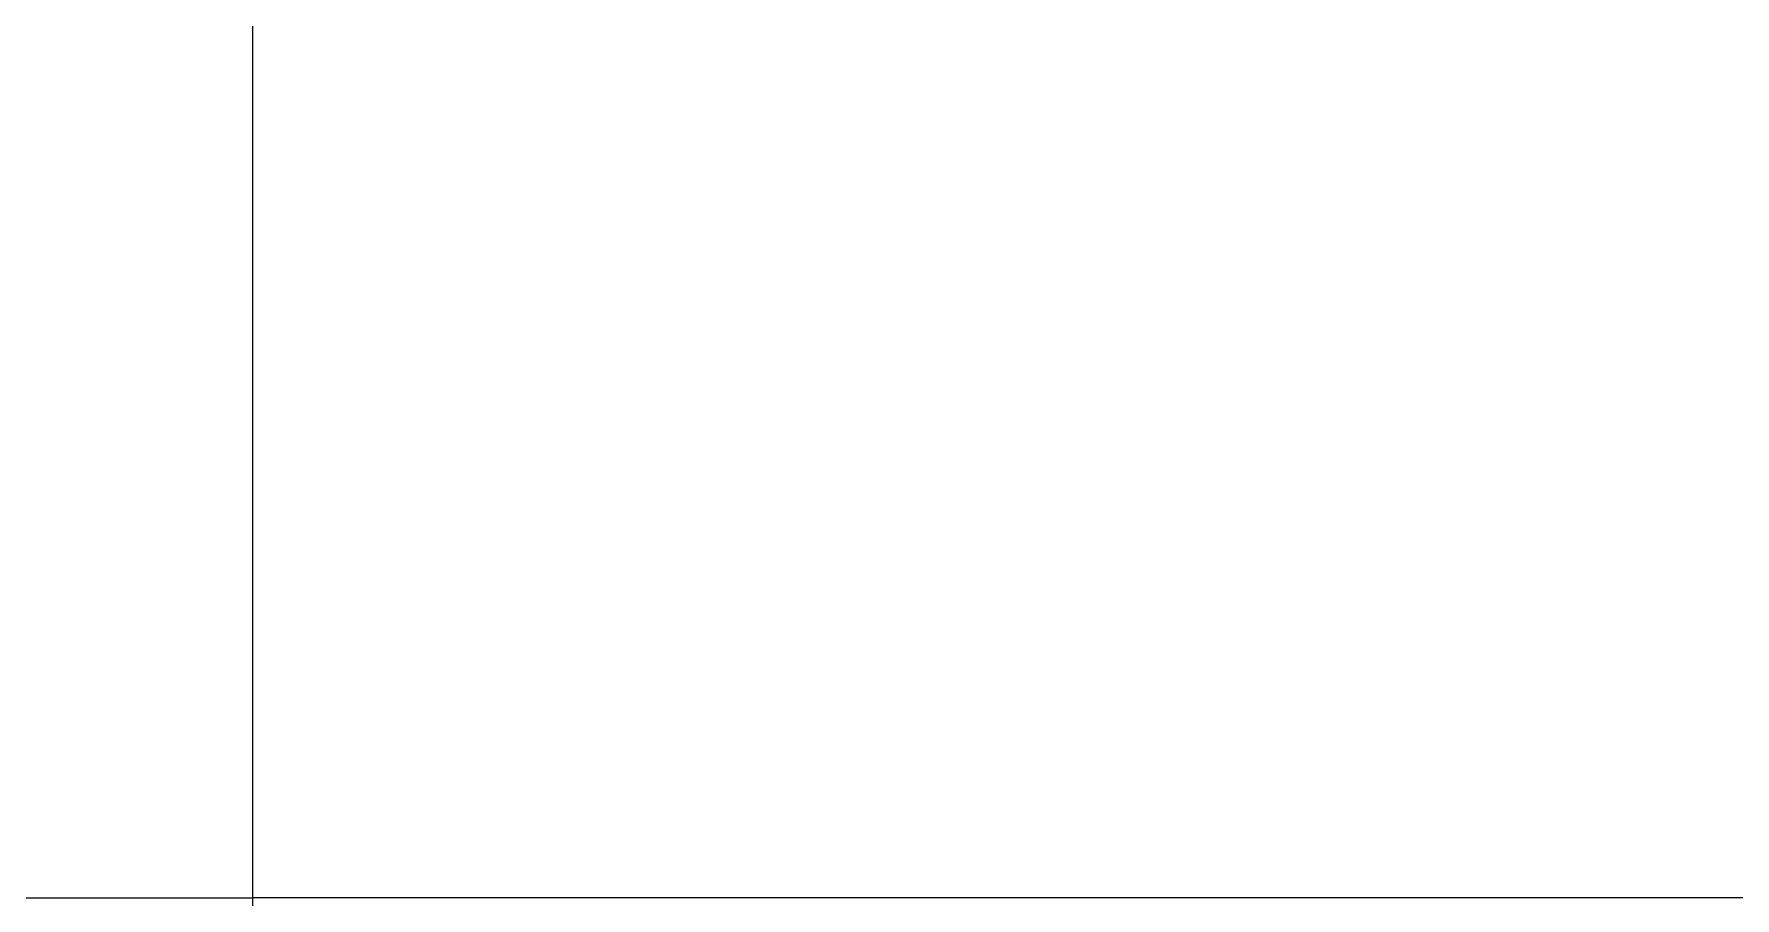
# Model space of a CAD drawing. Header units: millimetres. Extents: x 4739419 to 5837985, y 2291271 to 3446271.
# Drawn here: x 5019351 to 5025276, y 2533041 to 2536050 of the extents above; entities that cross this region are included whole.
import ezdxf

# ---------------------------------------------------------------- set-up
doc = ezdxf.new("R2010")
doc.units = ezdxf.units.MM
doc.layers.get('0').update_dxf_attribs({"color": 255})
doc.layers.add('XR-평면도$0$A-CNTL', color=9, linetype='Continuous', lineweight=15)
doc.layers.add('XR-평면도$0$A-WAXM-PANL', color=9, linetype='Continuous', lineweight=20)

# ---------------------------------------------------------------- blocks, each defined once
blk = doc.blocks.new('XR-평면도$0$중심선(210216)')
at = {"layer": 'XR-평면도$0$A-CNTL', "ltscale": 300}
blk.add_lwpolyline([(154000, 206000), (154000, -10000)], dxfattribs=at)
blk = doc.blocks.new('XR-평면도$0$aw13pan4f~8f')
at = {"layer": 'XR-평면도$0$A-WAXM-PANL'}
blk.add_lwpolyline([(3000, -100), (0, -100)], dxfattribs=at)
blk = doc.blocks.new('XR-평면도$0$aw13aw14 4f~8f')
at = {"rotation": 180}
blk.add_blockref('XR-평면도$0$aw13pan4f~8f', (280693, 1726670.6), dxfattribs=at)

msp = doc.modelspace()

# ---------------------------------------------------------------- linework, layer by layer
at = {"layer": 'XR-평면도$0$A-WAXM-PANL'}
msp.add_lwpolyline([(5027111.8, 2533041.2), (5020111.8, 2533041.2)], dxfattribs=at)
msp.add_lwpolyline([(5027111.8, 2533041.2), (5020111.8, 2533041.2)], dxfattribs=at)
msp.add_lwpolyline([(5027111.8, 2533041.2), (5020111.8, 2533041.2)], dxfattribs=at)

# ---------------------------------------------------------------- block references
msp.add_blockref('XR-평면도$0$aw13aw14 4f~8f', (4739418.8, 806270.6))
msp.add_blockref('XR-평면도$0$aw13aw14 4f~8f', (4739418.8, 806270.6))
msp.add_blockref('XR-평면도$0$aw13aw14 4f~8f', (4739418.8, 806270.6))
at = {"layer": 'XR-평면도$0$A-CNTL'}
msp.add_blockref('XR-평면도$0$중심선(210216)', (4866111.8, 2336391.2), dxfattribs=at)

doc.saveas('drawing.dxf')
